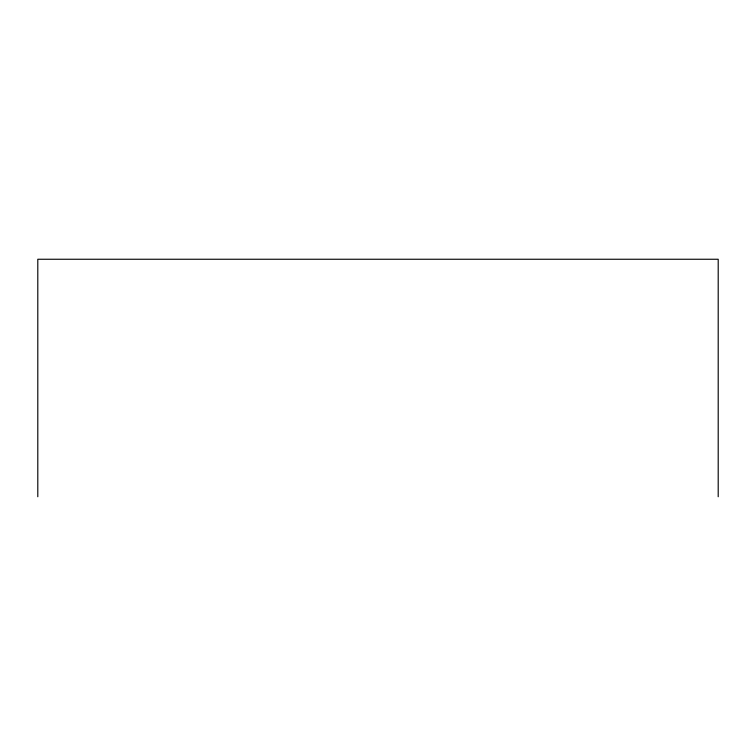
<?xml version="1.0" encoding="UTF-8"?>
<svg xmlns="http://www.w3.org/2000/svg" width="756" height="756" viewBox="0 0 756 756"><rect width="100%" height="100%" fill="white"/><g stroke="black" fill="none" stroke-linecap="round" stroke-linejoin="round"><path stroke-width="1.13" d="M718.2 496.749L718.2 259.251L37.8 259.251L37.8 496.749"/></g></svg>
